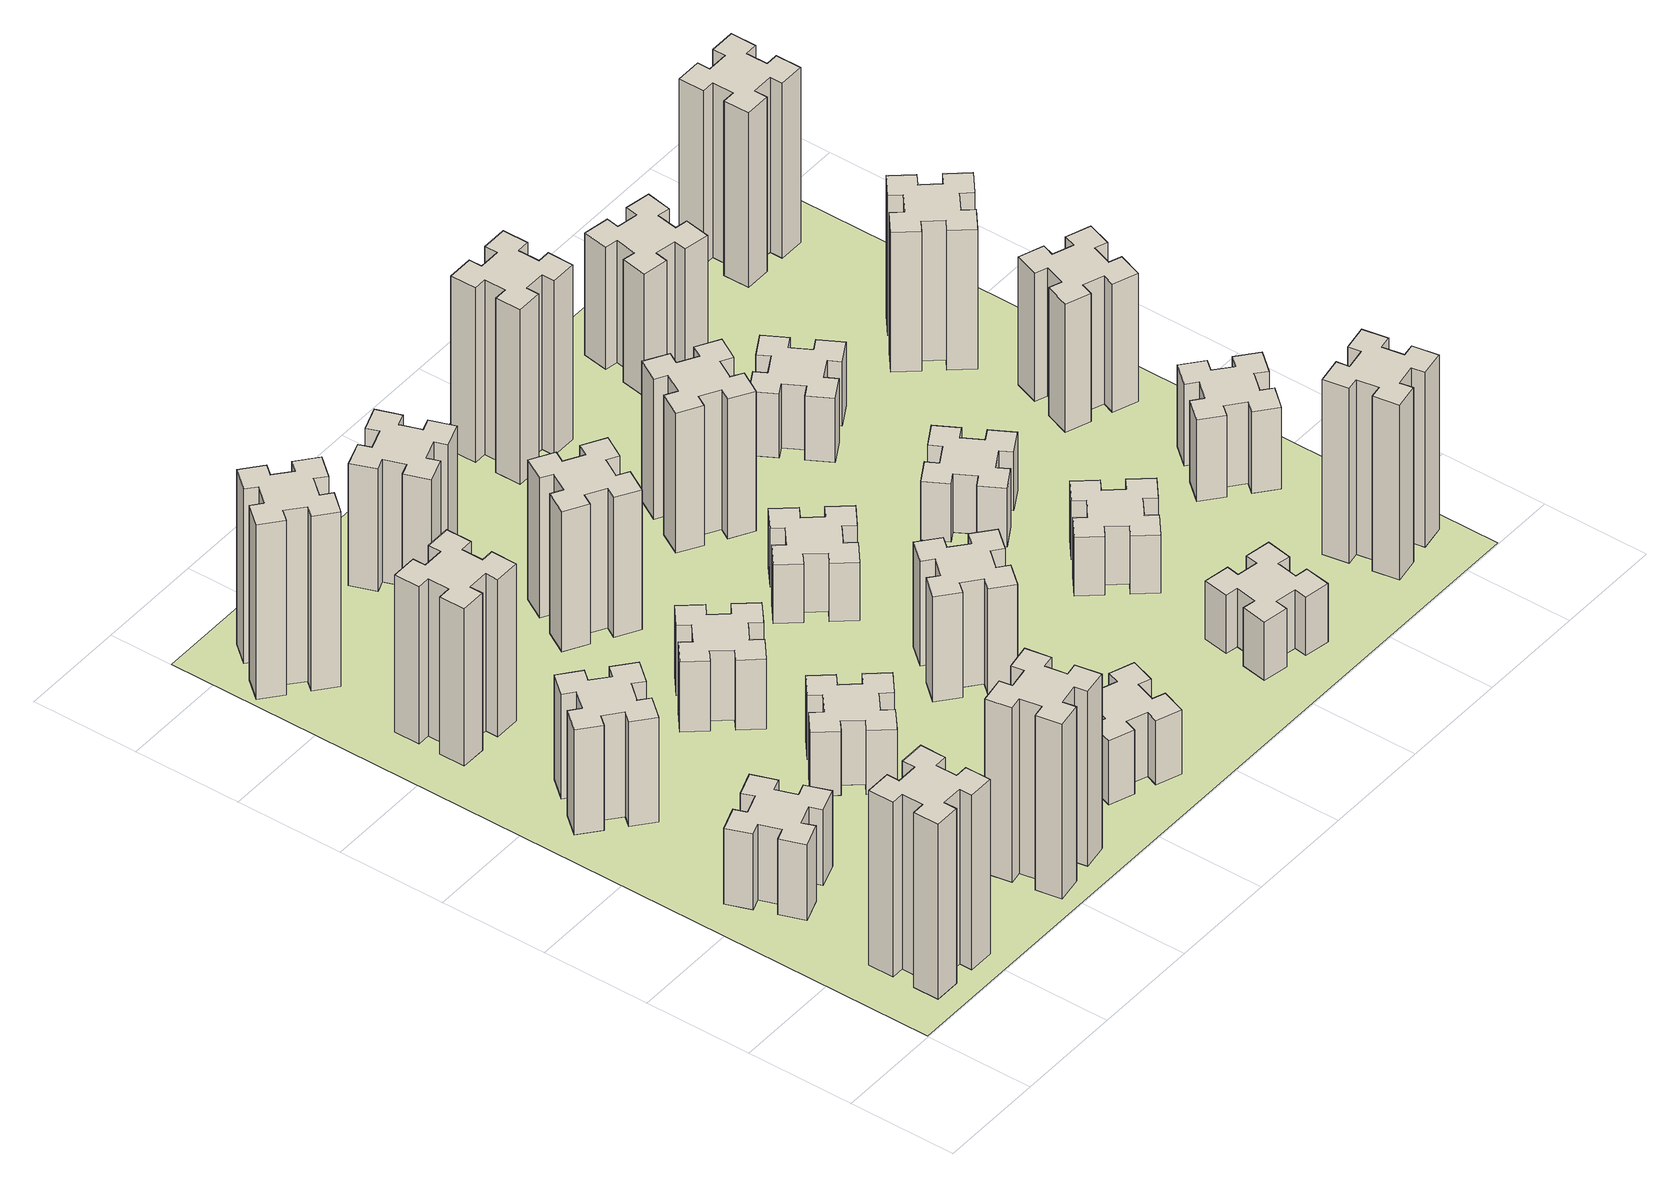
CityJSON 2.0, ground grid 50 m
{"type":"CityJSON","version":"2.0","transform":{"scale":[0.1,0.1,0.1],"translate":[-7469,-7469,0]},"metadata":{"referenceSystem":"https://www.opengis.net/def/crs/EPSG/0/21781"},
"CityObjects":{
"building1":{"type":"Building","attributes":{"class":"1000","function":"1000","usage":"1000","yearOfConstruction":2016,"roofType":"1000","measuredHeight":90,"storeysAboveGround":30,"storeysBelowGround":0},"geometry":[{"type":"Solid","lod":"1","boundaries":[[[[0,1,2,3,4,5,6,7,8,9,10,11,12,13,14,15,16,17,18,19]],[[17,16,20,21]],[[16,15,22,20]],[[15,14,23,22]],[[14,13,24,23]],[[13,12,25,24]],[[12,11,26,25]],[[11,10,27,26]],[[10,9,28,27]],[[9,8,29,28]],[[8,7,30,29]],[[7,6,31,30]],[[6,5,32,31]],[[5,4,33,32]],[[4,3,34,33]],[[3,2,35,34]],[[2,1,36,35]],[[1,0,37,36]],[[0,19,38,37]],[[19,18,39,38]],[[18,17,21,39]],[[24,25,26,27,28,29,30,31,32,33,34,35,36,37,38,39,21,20,22,23]]]]}]},
"building2":{"type":"Building","attributes":{"class":"1000","function":"1000","usage":"1000","yearOfConstruction":2016,"roofType":"1000","measuredHeight":39,"storeysAboveGround":30,"storeysBelowGround":0},"geometry":[{"type":"Solid","lod":"1","boundaries":[[[[40,41,42,43,44,45,46,47,48,49,50,51,52,53,54,55,56,57,58,59]],[[57,56,60,61]],[[56,55,62,60]],[[55,54,63,62]],[[54,53,64,63]],[[53,52,65,64]],[[52,51,66,65]],[[51,50,67,66]],[[50,49,68,67]],[[49,48,69,68]],[[48,47,70,69]],[[47,46,71,70]],[[46,45,72,71]],[[45,44,73,72]],[[44,43,74,73]],[[43,42,75,74]],[[42,41,76,75]],[[41,40,77,76]],[[40,59,78,77]],[[59,58,79,78]],[[58,57,61,79]],[[64,65,66,67,68,69,70,71,72,73,74,75,76,77,78,79,61,60,62,63]]]]}]},
"building3":{"type":"Building","attributes":{"class":"1000","function":"1000","usage":"1000","yearOfConstruction":2016,"roofType":"1000","measuredHeight":54,"storeysAboveGround":30,"storeysBelowGround":0},"geometry":[{"type":"Solid","lod":"1","boundaries":[[[[80,81,82,83,84,85,86,87,88,89,90,91,92,93,94,95,96,97,98,99]],[[97,96,100,101]],[[96,95,102,100]],[[95,94,103,102]],[[94,93,104,103]],[[93,92,105,104]],[[92,91,106,105]],[[91,90,107,106]],[[90,89,108,107]],[[89,88,109,108]],[[88,87,110,109]],[[87,86,111,110]],[[86,85,112,111]],[[85,84,113,112]],[[84,83,114,113]],[[83,82,115,114]],[[82,81,116,115]],[[81,80,117,116]],[[80,99,118,117]],[[99,98,119,118]],[[98,97,101,119]],[[104,105,106,107,108,109,110,111,112,113,114,115,116,117,118,119,101,100,102,103]]]]}]},
"building4":{"type":"Building","attributes":{"class":"1000","function":"1000","usage":"1000","yearOfConstruction":2016,"roofType":"1000","measuredHeight":81,"storeysAboveGround":30,"storeysBelowGround":0},"geometry":[{"type":"Solid","lod":"1","boundaries":[[[[120,121,122,123,124,125,126,127,128,129,130,131,132,133,134,135,136,137,138,139]],[[137,136,140,141]],[[136,135,142,140]],[[135,134,143,142]],[[134,133,144,143]],[[133,132,145,144]],[[132,131,146,145]],[[131,130,147,146]],[[130,129,148,147]],[[129,128,149,148]],[[128,127,150,149]],[[127,126,151,150]],[[126,125,152,151]],[[125,124,153,152]],[[124,123,154,153]],[[123,122,155,154]],[[122,121,156,155]],[[121,120,157,156]],[[120,139,158,157]],[[139,138,159,158]],[[138,137,141,159]],[[144,145,146,147,148,149,150,151,152,153,154,155,156,157,158,159,141,140,142,143]]]]}]},
"building5":{"type":"Building","attributes":{"class":"1000","function":"1000","usage":"1000","yearOfConstruction":2016,"roofType":"1000","measuredHeight":90,"storeysAboveGround":30,"storeysBelowGround":0},"geometry":[{"type":"Solid","lod":"1","boundaries":[[[[160,161,162,163,164,165,166,167,168,169,170,171,172,173,174,175,176,177,178,179]],[[177,176,180,181]],[[176,175,182,180]],[[175,174,183,182]],[[174,173,184,183]],[[173,172,185,184]],[[172,171,186,185]],[[171,170,187,186]],[[170,169,188,187]],[[169,168,189,188]],[[168,167,190,189]],[[167,166,191,190]],[[166,165,192,191]],[[165,164,193,192]],[[164,163,194,193]],[[163,162,195,194]],[[162,161,196,195]],[[161,160,197,196]],[[160,179,198,197]],[[179,178,199,198]],[[178,177,181,199]],[[184,185,186,187,188,189,190,191,192,193,194,195,196,197,198,199,181,180,182,183]]]]}]},
"building6":{"type":"Building","attributes":{"class":"1000","function":"1000","usage":"1000","yearOfConstruction":2016,"roofType":"1000","measuredHeight":90,"storeysAboveGround":30,"storeysBelowGround":0},"geometry":[{"type":"Solid","lod":"1","boundaries":[[[[200,201,202,203,204,205,206,207,208,209,210,211,212,213,214,215,216,217,218,219]],[[217,216,220,221]],[[216,215,222,220]],[[215,214,223,222]],[[214,213,224,223]],[[213,212,225,224]],[[212,211,226,225]],[[211,210,227,226]],[[210,209,228,227]],[[209,208,229,228]],[[208,207,230,229]],[[207,206,231,230]],[[206,205,232,231]],[[205,204,233,232]],[[204,203,234,233]],[[203,202,235,234]],[[202,201,236,235]],[[201,200,237,236]],[[200,219,238,237]],[[219,218,239,238]],[[218,217,221,239]],[[224,225,226,227,228,229,230,231,232,233,234,235,236,237,238,239,221,220,222,223]]]]}]},
"building7":{"type":"Building","attributes":{"class":"1000","function":"1000","usage":"1000","yearOfConstruction":2016,"roofType":"1000","measuredHeight":33,"storeysAboveGround":30,"storeysBelowGround":0},"geometry":[{"type":"Solid","lod":"1","boundaries":[[[[240,241,242,243,244,245,246,247,248,249,250,251,252,253,254,255,256,257,258,259]],[[257,256,260,261]],[[256,255,262,260]],[[255,254,263,262]],[[254,253,264,263]],[[253,252,265,264]],[[252,251,266,265]],[[251,250,267,266]],[[250,249,268,267]],[[249,248,269,268]],[[248,247,270,269]],[[247,246,271,270]],[[246,245,272,271]],[[245,244,273,272]],[[244,243,274,273]],[[243,242,275,274]],[[242,241,276,275]],[[241,240,277,276]],[[240,259,278,277]],[[259,258,279,278]],[[258,257,261,279]],[[264,265,266,267,268,269,270,271,272,273,274,275,276,277,278,279,261,260,262,263]]]]}]},
"building8":{"type":"Building","attributes":{"class":"1000","function":"1000","usage":"1000","yearOfConstruction":2016,"roofType":"1000","measuredHeight":36,"storeysAboveGround":30,"storeysBelowGround":0},"geometry":[{"type":"Solid","lod":"1","boundaries":[[[[280,281,282,283,284,285,286,287,288,289,290,291,292,293,294,295,296,297,298,299]],[[297,296,300,301]],[[296,295,302,300]],[[295,294,303,302]],[[294,293,304,303]],[[293,292,305,304]],[[292,291,306,305]],[[291,290,307,306]],[[290,289,308,307]],[[289,288,309,308]],[[288,287,310,309]],[[287,286,311,310]],[[286,285,312,311]],[[285,284,313,312]],[[284,283,314,313]],[[283,282,315,314]],[[282,281,316,315]],[[281,280,317,316]],[[280,299,318,317]],[[299,298,319,318]],[[298,297,301,319]],[[304,305,306,307,308,309,310,311,312,313,314,315,316,317,318,319,301,300,302,303]]]]}]},
"building9":{"type":"Building","attributes":{"class":"1000","function":"1000","usage":"1000","yearOfConstruction":2016,"roofType":"1000","measuredHeight":33,"storeysAboveGround":30,"storeysBelowGround":0},"geometry":[{"type":"Solid","lod":"1","boundaries":[[[[320,321,322,323,324,325,326,327,328,329,330,331,332,333,334,335,336,337,338,339]],[[337,336,340,341]],[[336,335,342,340]],[[335,334,343,342]],[[334,333,344,343]],[[333,332,345,344]],[[332,331,346,345]],[[331,330,347,346]],[[330,329,348,347]],[[329,328,349,348]],[[328,327,350,349]],[[327,326,351,350]],[[326,325,352,351]],[[325,324,353,352]],[[324,323,354,353]],[[323,322,355,354]],[[322,321,356,355]],[[321,320,357,356]],[[320,339,358,357]],[[339,338,359,358]],[[338,337,341,359]],[[344,345,346,347,348,349,350,351,352,353,354,355,356,357,358,359,341,340,342,343]]]]}]},
"building10":{"type":"Building","attributes":{"class":"1000","function":"1000","usage":"1000","yearOfConstruction":2016,"roofType":"1000","measuredHeight":72,"storeysAboveGround":30,"storeysBelowGround":0},"geometry":[{"type":"Solid","lod":"1","boundaries":[[[[360,361,362,363,364,365,366,367,368,369,370,371,372,373,374,375,376,377,378,379]],[[377,376,380,381]],[[376,375,382,380]],[[375,374,383,382]],[[374,373,384,383]],[[373,372,385,384]],[[372,371,386,385]],[[371,370,387,386]],[[370,369,388,387]],[[369,368,389,388]],[[368,367,390,389]],[[367,366,391,390]],[[366,365,392,391]],[[365,364,393,392]],[[364,363,394,393]],[[363,362,395,394]],[[362,361,396,395]],[[361,360,397,396]],[[360,379,398,397]],[[379,378,399,398]],[[378,377,381,399]],[[384,385,386,387,388,389,390,391,392,393,394,395,396,397,398,399,381,380,382,383]]]]}]},
"building11":{"type":"Building","attributes":{"class":"1000","function":"1000","usage":"1000","yearOfConstruction":2016,"roofType":"1000","measuredHeight":63,"storeysAboveGround":30,"storeysBelowGround":0},"geometry":[{"type":"Solid","lod":"1","boundaries":[[[[400,401,402,403,404,405,406,407,408,409,410,411,412,413,414,415,416,417,418,419]],[[417,416,420,421]],[[416,415,422,420]],[[415,414,423,422]],[[414,413,424,423]],[[413,412,425,424]],[[412,411,426,425]],[[411,410,427,426]],[[410,409,428,427]],[[409,408,429,428]],[[408,407,430,429]],[[407,406,431,430]],[[406,405,432,431]],[[405,404,433,432]],[[404,403,434,433]],[[403,402,435,434]],[[402,401,436,435]],[[401,400,437,436]],[[400,419,438,437]],[[419,418,439,438]],[[418,417,421,439]],[[424,425,426,427,428,429,430,431,432,433,434,435,436,437,438,439,421,420,422,423]]]]}]},
"building12":{"type":"Building","attributes":{"class":"1000","function":"1000","usage":"1000","yearOfConstruction":2016,"roofType":"1000","measuredHeight":54,"storeysAboveGround":30,"storeysBelowGround":0},"geometry":[{"type":"Solid","lod":"1","boundaries":[[[[440,441,442,443,444,445,446,447,448,449,450,451,452,453,454,455,456,457,458,459]],[[457,456,460,461]],[[456,455,462,460]],[[455,454,463,462]],[[454,453,464,463]],[[453,452,465,464]],[[452,451,466,465]],[[451,450,467,466]],[[450,449,468,467]],[[449,448,469,468]],[[448,447,470,469]],[[447,446,471,470]],[[446,445,472,471]],[[445,444,473,472]],[[444,443,474,473]],[[443,442,475,474]],[[442,441,476,475]],[[441,440,477,476]],[[440,459,478,477]],[[459,458,479,478]],[[458,457,461,479]],[[464,465,466,467,468,469,470,471,472,473,474,475,476,477,478,479,461,460,462,463]]]]}]},
"building13":{"type":"Building","attributes":{"class":"1000","function":"1000","usage":"1000","yearOfConstruction":2016,"roofType":"1000","measuredHeight":30,"storeysAboveGround":30,"storeysBelowGround":0},"geometry":[{"type":"Solid","lod":"1","boundaries":[[[[480,481,482,483,484,485,486,487,488,489,490,491,492,493,494,495,496,497,498,499]],[[497,496,500,501]],[[496,495,502,500]],[[495,494,503,502]],[[494,493,504,503]],[[493,492,505,504]],[[492,491,506,505]],[[491,490,507,506]],[[490,489,508,507]],[[489,488,509,508]],[[488,487,510,509]],[[487,486,511,510]],[[486,485,512,511]],[[485,484,513,512]],[[484,483,514,513]],[[483,482,515,514]],[[482,481,516,515]],[[481,480,517,516]],[[480,499,518,517]],[[499,498,519,518]],[[498,497,501,519]],[[504,505,506,507,508,509,510,511,512,513,514,515,516,517,518,519,501,500,502,503]]]]}]},
"building14":{"type":"Building","attributes":{"class":"1000","function":"1000","usage":"1000","yearOfConstruction":2016,"roofType":"1000","measuredHeight":72,"storeysAboveGround":30,"storeysBelowGround":0},"geometry":[{"type":"Solid","lod":"1","boundaries":[[[[520,521,522,523,524,525,526,527,528,529,530,531,532,533,534,535,536,537,538,539]],[[537,536,540,541]],[[536,535,542,540]],[[535,534,543,542]],[[534,533,544,543]],[[533,532,545,544]],[[532,531,546,545]],[[531,530,547,546]],[[530,529,548,547]],[[529,528,549,548]],[[528,527,550,549]],[[527,526,551,550]],[[526,525,552,551]],[[525,524,553,552]],[[524,523,554,553]],[[523,522,555,554]],[[522,521,556,555]],[[521,520,557,556]],[[520,539,558,557]],[[539,538,559,558]],[[538,537,541,559]],[[544,545,546,547,548,549,550,551,552,553,554,555,556,557,558,559,541,540,542,543]]]]}]},
"building15":{"type":"Building","attributes":{"class":"1000","function":"1000","usage":"1000","yearOfConstruction":2016,"roofType":"1000","measuredHeight":30,"storeysAboveGround":30,"storeysBelowGround":0},"geometry":[{"type":"Solid","lod":"1","boundaries":[[[[560,561,562,563,564,565,566,567,568,569,570,571,572,573,574,575,576,577,578,579]],[[577,576,580,581]],[[576,575,582,580]],[[575,574,583,582]],[[574,573,584,583]],[[573,572,585,584]],[[572,571,586,585]],[[571,570,587,586]],[[570,569,588,587]],[[569,568,589,588]],[[568,567,590,589]],[[567,566,591,590]],[[566,565,592,591]],[[565,564,593,592]],[[564,563,594,593]],[[563,562,595,594]],[[562,561,596,595]],[[561,560,597,596]],[[560,579,598,597]],[[579,578,599,598]],[[578,577,581,599]],[[584,585,586,587,588,589,590,591,592,593,594,595,596,597,598,599,581,580,582,583]]]]}]},
"building16":{"type":"Building","attributes":{"class":"1000","function":"1000","usage":"1000","yearOfConstruction":2016,"roofType":"1000","measuredHeight":90,"storeysAboveGround":30,"storeysBelowGround":0},"geometry":[{"type":"Solid","lod":"1","boundaries":[[[[600,601,602,603,604,605,606,607,608,609,610,611,612,613,614,615,616,617,618,619]],[[617,616,620,621]],[[616,615,622,620]],[[615,614,623,622]],[[614,613,624,623]],[[613,612,625,624]],[[612,611,626,625]],[[611,610,627,626]],[[610,609,628,627]],[[609,608,629,628]],[[608,607,630,629]],[[607,606,631,630]],[[606,605,632,631]],[[605,604,633,632]],[[604,603,634,633]],[[603,602,635,634]],[[602,601,636,635]],[[601,600,637,636]],[[600,619,638,637]],[[619,618,639,638]],[[618,617,621,639]],[[624,625,626,627,628,629,630,631,632,633,634,635,636,637,638,639,621,620,622,623]]]]}]},
"building17":{"type":"Building","attributes":{"class":"1000","function":"1000","usage":"1000","yearOfConstruction":2016,"roofType":"1000","measuredHeight":30,"storeysAboveGround":30,"storeysBelowGround":0},"geometry":[{"type":"Solid","lod":"1","boundaries":[[[[640,641,642,643,644,645,646,647,648,649,650,651,652,653,654,655,656,657,658,659]],[[657,656,660,661]],[[656,655,662,660]],[[655,654,663,662]],[[654,653,664,663]],[[653,652,665,664]],[[652,651,666,665]],[[651,650,667,666]],[[650,649,668,667]],[[649,648,669,668]],[[648,647,670,669]],[[647,646,671,670]],[[646,645,672,671]],[[645,644,673,672]],[[644,643,674,673]],[[643,642,675,674]],[[642,641,676,675]],[[641,640,677,676]],[[640,659,678,677]],[[659,658,679,678]],[[658,657,661,679]],[[664,665,666,667,668,669,670,671,672,673,674,675,676,677,678,679,661,660,662,663]]]]}]},
"building18":{"type":"Building","attributes":{"class":"1000","function":"1000","usage":"1000","yearOfConstruction":2016,"roofType":"1000","measuredHeight":30,"storeysAboveGround":30,"storeysBelowGround":0},"geometry":[{"type":"Solid","lod":"1","boundaries":[[[[680,681,682,683,684,685,686,687,688,689,690,691,692,693,694,695,696,697,698,699]],[[697,696,700,701]],[[696,695,702,700]],[[695,694,703,702]],[[694,693,704,703]],[[693,692,705,704]],[[692,691,706,705]],[[691,690,707,706]],[[690,689,708,707]],[[689,688,709,708]],[[688,687,710,709]],[[687,686,711,710]],[[686,685,712,711]],[[685,684,713,712]],[[684,683,714,713]],[[683,682,715,714]],[[682,681,716,715]],[[681,680,717,716]],[[680,699,718,717]],[[699,698,719,718]],[[698,697,701,719]],[[704,705,706,707,708,709,710,711,712,713,714,715,716,717,718,719,701,700,702,703]]]]}]},
"building19":{"type":"Building","attributes":{"class":"1000","function":"1000","usage":"1000","yearOfConstruction":2016,"roofType":"1000","measuredHeight":33,"storeysAboveGround":30,"storeysBelowGround":0},"geometry":[{"type":"Solid","lod":"1","boundaries":[[[[720,721,722,723,724,725,726,727,728,729,730,731,732,733,734,735,736,737,738,739]],[[737,736,740,741]],[[736,735,742,740]],[[735,734,743,742]],[[734,733,744,743]],[[733,732,745,744]],[[732,731,746,745]],[[731,730,747,746]],[[730,729,748,747]],[[729,728,749,748]],[[728,727,750,749]],[[727,726,751,750]],[[726,725,752,751]],[[725,724,753,752]],[[724,723,754,753]],[[723,722,755,754]],[[722,721,756,755]],[[721,720,757,756]],[[720,739,758,757]],[[739,738,759,758]],[[738,737,741,759]],[[744,745,746,747,748,749,750,751,752,753,754,755,756,757,758,759,741,740,742,743]]]]}]},
"building20":{"type":"Building","attributes":{"class":"1000","function":"1000","usage":"1000","yearOfConstruction":2016,"roofType":"1000","measuredHeight":90,"storeysAboveGround":30,"storeysBelowGround":0},"geometry":[{"type":"Solid","lod":"1","boundaries":[[[[760,761,762,763,764,765,766,767,768,769,770,771,772,773,774,775,776,777,778,779]],[[777,776,780,781]],[[776,775,782,780]],[[775,774,783,782]],[[774,773,784,783]],[[773,772,785,784]],[[772,771,786,785]],[[771,770,787,786]],[[770,769,788,787]],[[769,768,789,788]],[[768,767,790,789]],[[767,766,791,790]],[[766,765,792,791]],[[765,764,793,792]],[[764,763,794,793]],[[763,762,795,794]],[[762,761,796,795]],[[761,760,797,796]],[[760,779,798,797]],[[779,778,799,798]],[[778,777,781,799]],[[784,785,786,787,788,789,790,791,792,793,794,795,796,797,798,799,781,780,782,783]]]]}]},
"building21":{"type":"Building","attributes":{"class":"1000","function":"1000","usage":"1000","yearOfConstruction":2016,"roofType":"1000","measuredHeight":63,"storeysAboveGround":30,"storeysBelowGround":0},"geometry":[{"type":"Solid","lod":"1","boundaries":[[[[800,801,802,803,804,805,806,807,808,809,810,811,812,813,814,815,816,817,818,819]],[[817,816,820,821]],[[816,815,822,820]],[[815,814,823,822]],[[814,813,824,823]],[[813,812,825,824]],[[812,811,826,825]],[[811,810,827,826]],[[810,809,828,827]],[[809,808,829,828]],[[808,807,830,829]],[[807,806,831,830]],[[806,805,832,831]],[[805,804,833,832]],[[804,803,834,833]],[[803,802,835,834]],[[802,801,836,835]],[[801,800,837,836]],[[800,819,838,837]],[[819,818,839,838]],[[818,817,821,839]],[[824,825,826,827,828,829,830,831,832,833,834,835,836,837,838,839,821,820,822,823]]]]}]},
"building22":{"type":"Building","attributes":{"class":"1000","function":"1000","usage":"1000","yearOfConstruction":2016,"roofType":"1000","measuredHeight":42,"storeysAboveGround":30,"storeysBelowGround":0},"geometry":[{"type":"Solid","lod":"1","boundaries":[[[[840,841,842,843,844,845,846,847,848,849,850,851,852,853,854,855,856,857,858,859]],[[857,856,860,861]],[[856,855,862,860]],[[855,854,863,862]],[[854,853,864,863]],[[853,852,865,864]],[[852,851,866,865]],[[851,850,867,866]],[[850,849,868,867]],[[849,848,869,868]],[[848,847,870,869]],[[847,846,871,870]],[[846,845,872,871]],[[845,844,873,872]],[[844,843,874,873]],[[843,842,875,874]],[[842,841,876,875]],[[841,840,877,876]],[[840,859,878,877]],[[859,858,879,878]],[[858,857,861,879]],[[864,865,866,867,868,869,870,871,872,873,874,875,876,877,878,879,861,860,862,863]]]]}]},
"building23":{"type":"Building","attributes":{"class":"1000","function":"1000","usage":"1000","yearOfConstruction":2016,"roofType":"1000","measuredHeight":66,"storeysAboveGround":30,"storeysBelowGround":0},"geometry":[{"type":"Solid","lod":"1","boundaries":[[[[880,881,882,883,884,885,886,887,888,889,890,891,892,893,894,895,896,897,898,899]],[[897,896,900,901]],[[896,895,902,900]],[[895,894,903,902]],[[894,893,904,903]],[[893,892,905,904]],[[892,891,906,905]],[[891,890,907,906]],[[890,889,908,907]],[[889,888,909,908]],[[888,887,910,909]],[[887,886,911,910]],[[886,885,912,911]],[[885,884,913,912]],[[884,883,914,913]],[[883,882,915,914]],[[882,881,916,915]],[[881,880,917,916]],[[880,899,918,917]],[[899,898,919,918]],[[898,897,901,919]],[[904,905,906,907,908,909,910,911,912,913,914,915,916,917,918,919,901,900,902,903]]]]}]},
"building24":{"type":"Building","attributes":{"class":"1000","function":"1000","usage":"1000","yearOfConstruction":2016,"roofType":"1000","measuredHeight":72,"storeysAboveGround":30,"storeysBelowGround":0},"geometry":[{"type":"Solid","lod":"1","boundaries":[[[[920,921,922,923,924,925,926,927,928,929,930,931,932,933,934,935,936,937,938,939]],[[937,936,940,941]],[[936,935,942,940]],[[935,934,943,942]],[[934,933,944,943]],[[933,932,945,944]],[[932,931,946,945]],[[931,930,947,946]],[[930,929,948,947]],[[929,928,949,948]],[[928,927,950,949]],[[927,926,951,950]],[[926,925,952,951]],[[925,924,953,952]],[[924,923,954,953]],[[923,922,955,954]],[[922,921,956,955]],[[921,920,957,956]],[[920,939,958,957]],[[939,938,959,958]],[[938,937,941,959]],[[944,945,946,947,948,949,950,951,952,953,954,955,956,957,958,959,941,940,942,943]]]]}]},
"building25":{"type":"Building","attributes":{"class":"1000","function":"1000","usage":"1000","yearOfConstruction":2016,"roofType":"1000","measuredHeight":90,"storeysAboveGround":30,"storeysBelowGround":0},"geometry":[{"type":"Solid","lod":"1","boundaries":[[[[960,961,962,963,964,965,966,967,968,969,970,971,972,973,974,975,976,977,978,979]],[[977,976,980,981]],[[976,975,982,980]],[[975,974,983,982]],[[974,973,984,983]],[[973,972,985,984]],[[972,971,986,985]],[[971,970,987,986]],[[970,969,988,987]],[[969,968,989,988]],[[968,967,990,989]],[[967,966,991,990]],[[966,965,992,991]],[[965,964,993,992]],[[964,963,994,993]],[[963,962,995,994]],[[962,961,996,995]],[[961,960,997,996]],[[960,979,998,997]],[[979,978,999,998]],[[978,977,981,999]],[[984,985,986,987,988,989,990,991,992,993,994,995,996,997,998,999,981,980,982,983]]]]}]},
"landuse1":{"type":"LandUse","attributes":{"name":"plot1","function":"1010"},"geometry":[{"type":"MultiSurface","lod":"1","boundaries":[[[1000,1001,1002,1003]]]}]}
},
"vertices":[
[265,325,0],[265,225,0],[205,225,0],[205,105,0],[325,105,0],[325,165,0],[425,165,0],[425,105,0],[545,105,0],[545,225,0],[485,225,0],[485,325,0],[545,325,0],[545,445,0],[425,445,0],[425,385,0],[325,385,0],[325,445,0],[205,445,0],[205,325,0],[325,385,900],[325,445,900],[425,385,900],[425,445,900],[545,445,900],[545,325,900],[485,325,900],[485,225,900],[545,225,900],[545,105,900],[425,105,900],[425,165,900],[325,165,900],[325,105,900],[205,105,900],[205,225,900],[265,225,900],[265,325,900],[205,325,900],[205,445,900],
[255,1025,0],[289,931,0],[233,910,0],[274,797,0],[387,839,0],[366,895,0],[460,929,0],[480,873,0],[593,914,0],[552,1027,0],[496,1006,0],[462,1100,0],[518,1120,0],[477,1233,0],[364,1192,0],[385,1136,0],[291,1102,0],[270,1158,0],[157,1117,0],[199,1004,0],[291,1102,390],[270,1158,390],[385,1136,390],[364,1192,390],[477,1233,390],[518,1120,390],[462,1100,390],[496,1006,390],[552,1027,390],[593,914,390],[480,873,390],[460,929,390],[366,895,390],[387,839,390],[274,797,390],[233,910,390],[289,931,390],[255,1025,390],[199,1004,390],[157,1117,390],
[484,1907,0],[408,1972,0],[446,2018,0],[354,2095,0],[277,2003,0],[323,1964,0],[259,1888,0],[213,1926,0],[136,1834,0],[228,1757,0],[266,1803,0],[343,1739,0],[304,1693,0],[396,1616,0],[473,1708,0],[427,1746,0],[492,1823,0],[538,1784,0],[615,1876,0],[523,1953,0],[492,1823,540],[538,1784,540],[427,1746,540],[473,1708,540],[396,1616,540],[304,1693,540],[343,1739,540],[266,1803,540],[228,1757,540],[136,1834,540],[213,1926,540],[259,1888,540],[323,1964,540],[277,2003,540],[354,2095,540],[446,2018,540],[408,1972,540],[484,1907,540],[523,1953,540],[615,1876,540],
[485,2545,0],[485,2645,0],[545,2645,0],[545,2765,0],[425,2765,0],[425,2705,0],[325,2705,0],[325,2765,0],[205,2765,0],[205,2645,0],[265,2645,0],[265,2545,0],[205,2545,0],[205,2425,0],[325,2425,0],[325,2485,0],[425,2485,0],[425,2425,0],[545,2425,0],[545,2545,0],[425,2485,810],[425,2425,810],[325,2485,810],[325,2425,810],[205,2425,810],[205,2545,810],[265,2545,810],[265,2645,810],[205,2645,810],[205,2765,810],[325,2765,810],[325,2705,810],[425,2705,810],[425,2765,810],[545,2765,810],[545,2645,810],[485,2645,810],[485,2545,810],[545,2545,810],[545,2425,810],
[1085,158,0],[1184,176,0],[1194,117,0],[1312,137,0],[1291,256,0],[1232,245,0],[1215,344,0],[1274,354,0],[1253,472,0],[1135,451,0],[1145,392,0],[1047,375,0],[1037,434,0],[918,413,0],[939,295,0],[998,305,0],[1016,207,0],[957,197,0],[977,78,0],[1096,99,0],[1016,207,900],[957,197,900],[998,305,900],[939,295,900],[918,413,900],[1037,434,900],[1047,375,900],[1145,392,900],[1135,451,900],[1253,472,900],[1274,354,900],[1215,344,900],[1232,245,900],[1291,256,900],[1312,137,900],[1194,117,900],[1184,176,900],[1085,158,900],[1096,99,900],[977,78,900],
[384,3387,0],[308,3452,0],[346,3498,0],[254,3575,0],[177,3483,0],[223,3444,0],[159,3368,0],[113,3406,0],[36,3314,0],[128,3237,0],[166,3283,0],[243,3219,0],[204,3173,0],[296,3096,0],[373,3188,0],[327,3226,0],[392,3303,0],[438,3264,0],[515,3356,0],[423,3433,0],[392,3303,900],[438,3264,900],[327,3226,900],[373,3188,900],[296,3096,900],[204,3173,900],[243,3219,900],[166,3283,900],[128,3237,900],[36,3314,900],[113,3406,900],[159,3368,900],[223,3444,900],[177,3483,900],[254,3575,900],[346,3498,900],[308,3452,900],[384,3387,900],[423,3433,900],[515,3356,900],
[1083,1332,0],[1006,1267,0],[968,1313,0],[876,1236,0],[953,1144,0],[999,1183,0],[1063,1106,0],[1017,1068,0],[1094,976,0],[1186,1053,0],[1148,1099,0],[1224,1163,0],[1263,1117,0],[1355,1194,0],[1278,1286,0],[1232,1248,0],[1167,1324,0],[1213,1363,0],[1136,1455,0],[1044,1378,0],[1167,1324,330],[1213,1363,330],[1232,1248,330],[1278,1286,330],[1355,1194,330],[1263,1117,330],[1224,1163,330],[1148,1099,330],[1186,1053,330],[1094,976,330],[1017,1068,330],[1063,1106,330],[999,1183,330],[953,1144,330],[876,1236,330],[968,1313,330],[1006,1267,330],[1083,1332,330],[1044,1378,330],[1136,1455,330],
[1083,1972,0],[1006,1907,0],[968,1953,0],[876,1876,0],[953,1784,0],[999,1823,0],[1063,1746,0],[1017,1708,0],[1094,1616,0],[1186,1693,0],[1148,1739,0],[1224,1803,0],[1263,1757,0],[1355,1834,0],[1278,1926,0],[1232,1888,0],[1167,1964,0],[1213,2003,0],[1136,2095,0],[1044,2018,0],[1167,1964,360],[1213,2003,360],[1232,1888,360],[1278,1926,360],[1355,1834,360],[1263,1757,360],[1224,1803,360],[1148,1739,360],[1186,1693,360],[1094,1616,360],[1017,1708,360],[1063,1746,360],[999,1823,360],[953,1784,360],[876,1876,360],[968,1953,360],[1006,1907,360],[1083,1972,360],[1044,2018,360],[1136,2095,360],
[1669,460,0],[1635,366,0],[1579,387,0],[1537,274,0],[1650,233,0],[1671,289,0],[1765,255,0],[1744,199,0],[1857,157,0],[1898,270,0],[1842,291,0],[1876,385,0],[1932,364,0],[1973,477,0],[1860,518,0],[1840,462,0],[1746,496,0],[1767,552,0],[1654,593,0],[1613,480,0],[1746,496,330],[1767,552,330],[1840,462,330],[1860,518,330],[1973,477,330],[1932,364,330],[1876,385,330],[1842,291,330],[1898,270,330],[1857,157,330],[1744,199,330],[1765,255,330],[1671,289,330],[1650,233,330],[1537,274,330],[1579,387,330],[1635,366,330],[1669,460,330],[1613,480,330],[1654,593,330],
[1117,2525,0],[1204,2475,0],[1174,2423,0],[1278,2363,0],[1338,2467,0],[1286,2497,0],[1336,2584,0],[1388,2554,0],[1448,2658,0],[1344,2718,0],[1314,2666,0],[1227,2716,0],[1257,2768,0],[1153,2828,0],[1093,2724,0],[1145,2694,0],[1095,2607,0],[1043,2637,0],[983,2533,0],[1087,2473,0],[1095,2607,720],[1043,2637,720],[1145,2694,720],[1093,2724,720],[1153,2828,720],[1257,2768,720],[1227,2716,720],[1314,2666,720],[1344,2718,720],[1448,2658,720],[1388,2554,720],[1336,2584,720],[1286,2497,720],[1338,2467,720],[1278,2363,720],[1174,2423,720],[1204,2475,720],[1117,2525,720],[1087,2473,720],[983,2533,720],
[1025,3456,0],[931,3422,0],[910,3478,0],[797,3437,0],[839,3324,0],[895,3345,0],[929,3251,0],[873,3230,0],[914,3117,0],[1027,3159,0],[1006,3215,0],[1100,3249,0],[1120,3193,0],[1233,3234,0],[1192,3347,0],[1136,3326,0],[1102,3420,0],[1158,3440,0],[1117,3553,0],[1004,3512,0],[1102,3420,630],[1158,3440,630],[1136,3326,630],[1192,3347,630],[1233,3234,630],[1120,3193,630],[1100,3249,630],[1006,3215,630],[1027,3159,630],[914,3117,630],[873,3230,630],[929,3251,630],[895,3345,630],[839,3324,630],[797,3437,630],[910,3478,630],[931,3422,630],[1025,3456,630],[1004,3512,630],[1117,3553,630],
[1803,1324,0],[1739,1248,0],[1693,1286,0],[1616,1194,0],[1708,1117,0],[1746,1163,0],[1823,1099,0],[1784,1053,0],[1876,976,0],[1953,1068,0],[1907,1106,0],[1972,1183,0],[2018,1144,0],[2095,1236,0],[2003,1313,0],[1964,1267,0],[1888,1332,0],[1926,1378,0],[1834,1455,0],[1757,1363,0],[1888,1332,540],[1926,1378,540],[1964,1267,540],[2003,1313,540],[2095,1236,540],[2018,1144,540],[1972,1183,540],[1907,1106,540],[1953,1068,540],[1876,976,540],[1784,1053,540],[1823,1099,540],[1746,1163,540],[1708,1117,540],[1616,1194,540],[1693,1286,540],[1739,1248,540],[1803,1324,540],[1757,1363,540],[1834,1455,540],
[1972,1988,0],[1907,2064,0],[1953,2103,0],[1876,2195,0],[1784,2118,0],[1823,2072,0],[1746,2007,0],[1708,2053,0],[1616,1976,0],[1693,1884,0],[1739,1923,0],[1803,1846,0],[1757,1808,0],[1834,1716,0],[1926,1793,0],[1888,1839,0],[1964,1903,0],[2003,1857,0],[2095,1934,0],[2018,2026,0],[1964,1903,300],[2003,1857,300],[1888,1839,300],[1926,1793,300],[1834,1716,300],[1757,1808,300],[1803,1846,300],[1739,1923,300],[1693,1884,300],[1616,1976,300],[1708,2053,300],[1746,2007,300],[1823,2072,300],[1784,2118,300],[1876,2195,300],[1953,2103,300],[1907,2064,300],[1972,1988,300],[2018,2026,300],[2095,1934,300],
[2026,2497,0],[2076,2584,0],[2128,2554,0],[2188,2658,0],[2084,2718,0],[2054,2666,0],[1967,2716,0],[1997,2768,0],[1893,2828,0],[1833,2724,0],[1885,2694,0],[1835,2607,0],[1783,2637,0],[1723,2533,0],[1827,2473,0],[1857,2525,0],[1944,2475,0],[1914,2423,0],[2018,2363,0],[2078,2467,0],[1944,2475,720],[1914,2423,720],[1857,2525,720],[1827,2473,720],[1723,2533,720],[1783,2637,720],[1835,2607,720],[1885,2694,720],[1833,2724,720],[1893,2828,720],[1997,2768,720],[1967,2716,720],[2054,2666,720],[2084,2718,720],[2188,2658,720],[2128,2554,720],[2076,2584,720],[2026,2497,720],[2078,2467,720],[2018,2363,720],
[2596,444,0],[2578,345,0],[2519,356,0],[2498,237,0],[2617,217,0],[2627,276,0],[2725,258,0],[2715,199,0],[2833,178,0],[2854,297,0],[2795,307,0],[2812,405,0],[2871,395,0],[2892,513,0],[2774,534,0],[2764,475,0],[2665,492,0],[2676,551,0],[2557,572,0],[2537,454,0],[2665,492,300],[2676,551,300],[2764,475,300],[2774,534,300],[2892,513,300],[2871,395,300],[2812,405,300],[2795,307,300],[2854,297,300],[2833,178,300],[2715,199,300],[2725,258,300],[2627,276,300],[2617,217,300],[2498,237,300],[2519,356,300],[2578,345,300],[2596,444,300],[2537,454,300],[2557,572,300],
[1965,3385,0],[1965,3485,0],[2025,3485,0],[2025,3605,0],[1905,3605,0],[1905,3545,0],[1805,3545,0],[1805,3605,0],[1685,3605,0],[1685,3485,0],[1745,3485,0],[1745,3385,0],[1685,3385,0],[1685,3265,0],[1805,3265,0],[1805,3325,0],[1905,3325,0],[1905,3265,0],[2025,3265,0],[2025,3385,0],[1905,3325,900],[1905,3265,900],[1805,3325,900],[1805,3265,900],[1685,3265,900],[1685,3385,900],[1745,3385,900],[1745,3485,900],[1685,3485,900],[1685,3605,900],[1805,3605,900],[1805,3545,900],[1905,3545,900],[1905,3605,900],[2025,3605,900],[2025,3485,900],[1965,3485,900],[1965,3385,900],[2025,3385,900],[2025,3265,900],
[2728,999,0],[2804,1063,0],[2843,1017,0],[2935,1094,0],[2858,1186,0],[2812,1148,0],[2747,1224,0],[2793,1263,0],[2716,1355,0],[2624,1278,0],[2663,1232,0],[2586,1167,0],[2548,1213,0],[2456,1136,0],[2533,1044,0],[2579,1083,0],[2643,1006,0],[2597,968,0],[2674,876,0],[2766,953,0],[2643,1006,300],[2597,968,300],[2579,1083,300],[2533,1044,300],[2456,1136,300],[2548,1213,300],[2586,1167,300],[2663,1232,300],[2624,1278,300],[2716,1355,300],[2793,1263,300],[2747,1224,300],[2812,1148,300],[2858,1186,300],[2935,1094,300],[2843,1017,300],[2804,1063,300],[2728,999,300],[2766,953,300],[2674,876,300],
[2475,1744,0],[2525,1657,0],[2473,1627,0],[2533,1523,0],[2637,1583,0],[2607,1635,0],[2694,1685,0],[2724,1633,0],[2828,1693,0],[2768,1797,0],[2716,1767,0],[2666,1854,0],[2718,1884,0],[2658,1988,0],[2554,1928,0],[2584,1876,0],[2497,1826,0],[2467,1878,0],[2363,1818,0],[2423,1714,0],[2497,1826,300],[2467,1878,300],[2584,1876,300],[2554,1928,300],[2658,1988,300],[2718,1884,300],[2666,1854,300],[2716,1767,300],[2768,1797,300],[2828,1693,300],[2724,1633,300],[2694,1685,300],[2607,1635,300],[2637,1583,300],[2533,1523,300],[2473,1627,300],[2525,1657,300],[2475,1744,300],[2423,1714,300],[2363,1818,300],
[2475,2584,0],[2525,2497,0],[2473,2467,0],[2533,2363,0],[2637,2423,0],[2607,2475,0],[2694,2525,0],[2724,2473,0],[2828,2533,0],[2768,2637,0],[2716,2607,0],[2666,2694,0],[2718,2724,0],[2658,2828,0],[2554,2768,0],[2584,2716,0],[2497,2666,0],[2467,2718,0],[2363,2658,0],[2423,2554,0],[2497,2666,330],[2467,2718,330],[2584,2716,330],[2554,2768,330],[2658,2828,330],[2718,2724,330],[2666,2694,330],[2716,2607,330],[2768,2637,330],[2828,2533,330],[2724,2473,330],[2694,2525,330],[2607,2475,330],[2637,2423,330],[2533,2363,330],[2473,2467,330],[2525,2497,330],[2475,2584,330],[2423,2554,330],[2363,2658,330],
[3465,492,0],[3367,475,0],[3357,534,0],[3238,513,0],[3259,395,0],[3318,405,0],[3336,307,0],[3277,297,0],[3297,178,0],[3416,199,0],[3405,258,0],[3504,276,0],[3514,217,0],[3632,237,0],[3611,356,0],[3552,345,0],[3535,444,0],[3594,454,0],[3573,572,0],[3455,551,0],[3535,444,900],[3594,454,900],[3552,345,900],[3611,356,900],[3632,237,900],[3514,217,900],[3504,276,900],[3405,258,900],[3416,199,900],[3297,178,900],[3277,297,900],[3336,307,900],[3318,405,900],[3259,395,900],[3238,513,900],[3357,534,900],[3367,475,900],[3465,492,900],[3455,551,900],[3573,572,900],
[2496,3404,0],[2478,3305,0],[2419,3316,0],[2398,3197,0],[2517,3177,0],[2527,3236,0],[2625,3218,0],[2615,3159,0],[2733,3138,0],[2754,3257,0],[2695,3267,0],[2712,3365,0],[2771,3355,0],[2792,3473,0],[2674,3494,0],[2664,3435,0],[2565,3452,0],[2576,3511,0],[2457,3532,0],[2437,3414,0],[2565,3452,630],[2576,3511,630],[2664,3435,630],[2674,3494,630],[2792,3473,630],[2771,3355,630],[2712,3365,630],[2695,3267,630],[2754,3257,630],[2733,3138,630],[2615,3159,630],[2625,3218,630],[2527,3236,630],[2517,3177,630],[2398,3197,630],[2419,3316,630],[2478,3305,630],[2496,3404,630],[2437,3414,630],[2457,3532,630],
[3544,1167,0],[3468,1232,0],[3506,1278,0],[3414,1355,0],[3337,1263,0],[3383,1224,0],[3319,1148,0],[3273,1186,0],[3196,1094,0],[3288,1017,0],[3326,1063,0],[3403,999,0],[3364,953,0],[3456,876,0],[3533,968,0],[3487,1006,0],[3552,1083,0],[3598,1044,0],[3675,1136,0],[3583,1213,0],[3552,1083,420],[3598,1044,420],[3487,1006,420],[3533,968,420],[3456,876,420],[3364,953,420],[3403,999,420],[3326,1063,420],[3288,1017,420],[3196,1094,420],[3273,1186,420],[3319,1148,420],[3383,1224,420],[3337,1263,420],[3414,1355,420],[3506,1278,420],[3468,1232,420],[3544,1167,420],[3583,1213,420],[3675,1136,420],
[3520,1942,0],[3426,1976,0],[3447,2032,0],[3334,2073,0],[3293,1960,0],[3349,1940,0],[3315,1846,0],[3259,1867,0],[3217,1754,0],[3330,1713,0],[3351,1769,0],[3445,1735,0],[3424,1679,0],[3537,1637,0],[3578,1750,0],[3522,1771,0],[3556,1865,0],[3612,1844,0],[3653,1957,0],[3540,1998,0],[3556,1865,660],[3612,1844,660],[3522,1771,660],[3578,1750,660],[3537,1637,660],[3424,1679,660],[3445,1735,660],[3351,1769,660],[3330,1713,660],[3217,1754,660],[3259,1867,660],[3315,1846,660],[3349,1940,660],[3293,1960,660],[3334,2073,660],[3447,2032,660],[3426,1976,660],[3520,1942,660],[3540,1998,660],[3653,1957,660],
[3219,2463,0],[3283,2386,0],[3237,2348,0],[3314,2256,0],[3406,2333,0],[3368,2379,0],[3444,2443,0],[3483,2397,0],[3575,2474,0],[3498,2566,0],[3452,2528,0],[3387,2604,0],[3433,2643,0],[3356,2735,0],[3264,2658,0],[3303,2612,0],[3226,2547,0],[3188,2593,0],[3096,2516,0],[3173,2424,0],[3226,2547,720],[3188,2593,720],[3303,2612,720],[3264,2658,720],[3356,2735,720],[3433,2643,720],[3387,2604,720],[3452,2528,720],[3498,2566,720],[3575,2474,720],[3483,2397,720],[3444,2443,720],[3368,2379,720],[3406,2333,720],[3314,2256,720],[3237,2348,720],[3283,2386,720],[3219,2463,720],[3173,2424,720],[3096,2516,720],
[3285,3325,0],[3385,3325,0],[3385,3265,0],[3505,3265,0],[3505,3385,0],[3445,3385,0],[3445,3485,0],[3505,3485,0],[3505,3605,0],[3385,3605,0],[3385,3545,0],[3285,3545,0],[3285,3605,0],[3165,3605,0],[3165,3485,0],[3225,3485,0],[3225,3385,0],[3165,3385,0],[3165,3265,0],[3285,3265,0],[3225,3385,900],[3165,3385,900],[3225,3485,900],[3165,3485,900],[3165,3605,900],[3285,3605,900],[3285,3545,900],[3385,3545,900],[3385,3605,900],[3505,3605,900],[3505,3485,900],[3445,3485,900],[3445,3385,900],[3505,3385,900],[3505,3265,900],[3385,3265,900],[3385,3325,900],[3285,3325,900],[3285,3265,900],[3165,3265,900],
[5,3705,0],[3705,3705,0],[3705,5,0],[5,5,0]
]}
